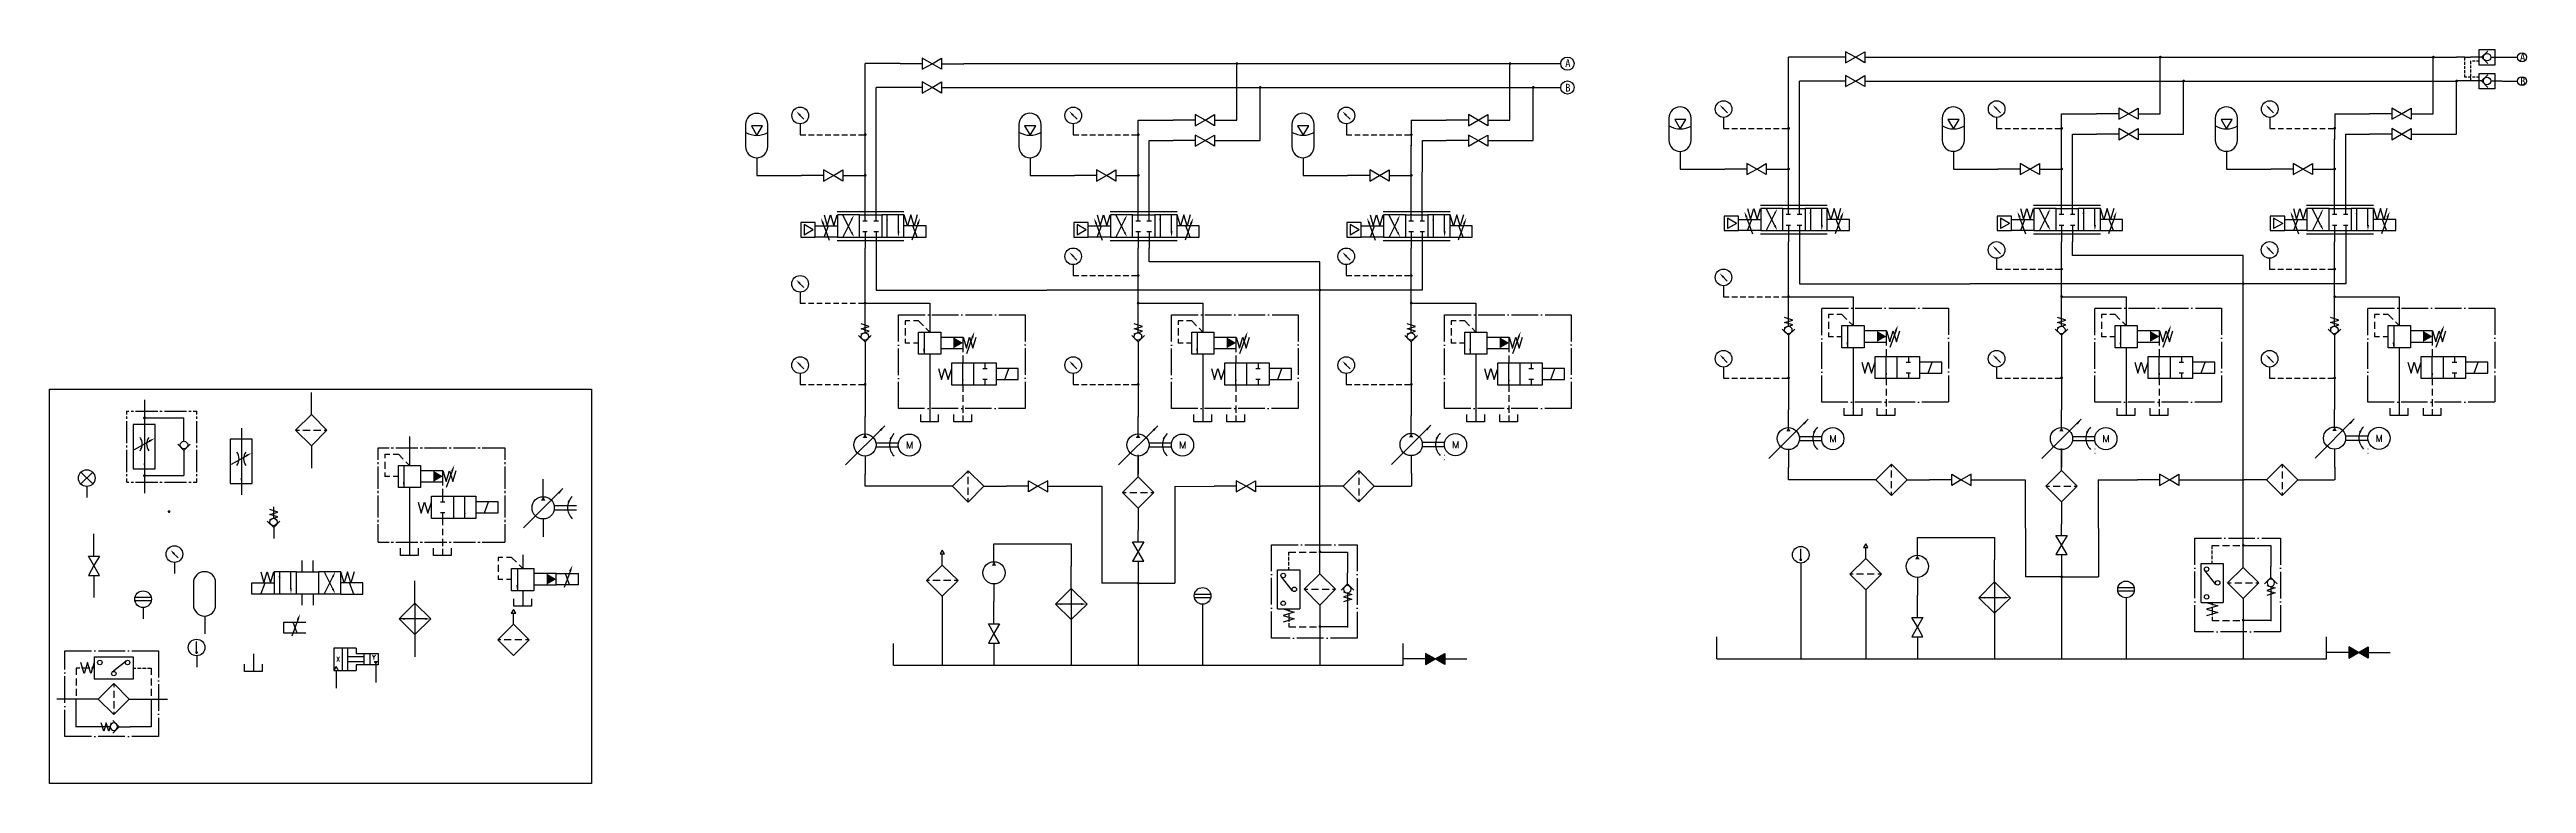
# Model space of a CAD drawing. Extents: x 245 to 8263, y -367 to 526.
# Drawn here: x 245 to 1361, y 27 to 358 of the extents above; entities that cross this region are included whole.
import ezdxf
from ezdxf.enums import TextEntityAlignment as Align

# ---------------------------------------------------------------- set-up
doc = ezdxf.new("R2010")
doc.units = 0
doc.header["$LTSCALE"] = 5
doc.header["$MEASUREMENT"] = 0
doc.linetypes.add('ACAD_ISO04W100', pattern=[30, 24, -3, 0, -3])
doc.linetypes.add('HIDDEN', pattern=[0.375, 0.25, -0.125])
for name, color, linetype in [('11', 1, 'CONTINUOUS'), ('12', 2, 'CONTINUOUS'), ('16', 6, 'CONTINUOUS')]:
    doc.layers.add(name, color=color, linetype=linetype)
doc.styles.add('HZ', font='txt', dxfattribs={"bigfont": 'hztxt'})
doc.styles.get("Standard").update_dxf_attribs({"font": '仿宋_GB2312.ttf', "height": 3.5})

# ---------------------------------------------------------------- blocks, each defined once
blk = doc.blocks.new('5171', base_point=(201.3, 88.5))
at = {"layer": '11'}
for p, q in [((201.4, 88.4), (201.4, 93.4)), ((213.4, 88.4), (201.4, 88.4)), ((213.4, 93.4), (213.4, 88.4))]:
    blk.add_line(p, q, dxfattribs=at)
blk = doc.blocks.new('先导型电磁溢流阀（常闭）')
at = {"layer": '11'}
for p, q in [((0.1, -0.1), (0.1, -13.1)), ((-4.9, -13.1), (5.1, -13.1)), ((-4.9, -23.1), (-4.9, -13.1)), ((-2.4, -13.1), (-2.4, -23.1)), ((5.1, -13.1), (5.1, -23.1)), ((15.1, -15.5), (5.1, -15.5)), ((5.1, -20.5), (15.1, -20.5)), ((15.1, -15.4), (16.6, -20.4)), ((15.1, -20.5), (15.1, -15.5)), ((16.6, -20.4), (18.1, -15.5)), ((19.3, -15.7), (16.6, -23)), ((18.1, -15.5), (19.6, -20.4)), ((19.6, -20.4), (21.1, -15.4)), ((5.1, -23.1), (-4.9, -23.1)), ((0.1, -23.1), (0.1, -53.5)), ((4, -29.6), (5.4, -34.6)), ((5.4, -34.6), (6.9, -29.6)), ((6.9, -29.6), (8.4, -34.6)), ((8.4, -34.6), (10, -29.6)), ((10, -37), (10, -27)), ((10, -27), (30, -27)), ((14, -29.5), (16, -29.5)), ((15, -27), (15, -29.5)), ((20, -37), (20, -27)), ((25, -37), (25, -27)), ((30, -27), (30, -37)), ((40, -29.5), (30, -29.5)), ((33.9, -34.5), (35.7, -29.5)), ((40, -34.5), (40, -29.5)), ((20, -37), (10, -37)), ((16, -34.5), (14, -34.5)), ((15, -34.5), (15, -37)), ((30, -37), (20, -37)), ((30, -34.5), (40, -34.5))]:
    blk.add_line(p, q, dxfattribs=at)
at = {"layer": '12'}
for p, q in [((-14.1, -5.2), (-14.1, -10.6)), ((-14, -5.2), (-9.1, -5.2)), ((-11, -8.1), (-11, -9.9)), ((-8.8, -8.2), (-11, -8.2)), ((-8.1, -5.2), (-7.1, -5.2)), ((-4.9, -8.2), (-7.2, -8.2)), ((-6.1, -5.2), (3.9, -5.2)), ((-2.7, -10.3), (-4.9, -8.1)), ((4.9, -5.2), (5.9, -5.2)), ((6.9, -5.2), (16.9, -5.2)), ((17.9, -5.2), (18.9, -5.2)), ((19.9, -5.2), (29.9, -5.2)), ((30.9, -5.2), (31.9, -5.2)), ((32.9, -5.2), (43.1, -5.2)), ((43.1, -5.2), (43.1, -10.6)), ((-14.1, -11.6), (-14.1, -12.6)), ((-14.1, -13.6), (-14.1, -23.6)), ((-11, -11.5), (-11, -14.7)), ((-11, -16.3), (-11, -18.2)), ((-8.8, -18.1), (-11, -18.1)), ((-4.9, -18.1), (-7.2, -18.1)), ((0.1, -13.1), (-1.6, -11.5)), ((15, -20.4), (15, -22.1)), ((43.1, -11.6), (43.1, -12.6)), ((43.1, -13.6), (43.1, -23.6)), ((-14.1, -24.6), (-14.1, -25.6)), ((-14.1, -26.6), (-14.1, -36.6)), ((15, -23.7), (15, -26.9)), ((43.1, -24.6), (43.1, -25.6)), ((43.1, -26.6), (43.1, -36.6)), ((-14.1, -37.6), (-14.1, -38.6)), ((-14.1, -39.6), (-14.1, -47.7)), ((15, -36.8), (15, -40)), ((15, -41.6), (15, -44.6)), ((43.1, -37.6), (43.1, -38.6)), ((43.1, -39.6), (43.1, -47.7)), ((-14, -47.7), (-9.1, -47.7)), ((-8.1, -47.7), (-7.1, -47.7)), ((-6.1, -47.7), (3.9, -47.7)), ((4.9, -47.7), (5.9, -47.7)), ((6.9, -47.7), (16.9, -47.7)), ((15, -46.2), (15, -49.5)), ((15, -50.7), (15, -53.6)), ((17.9, -47.7), (18.9, -47.7)), ((19.9, -47.7), (29.9, -47.7)), ((30.9, -47.7), (31.9, -47.7)), ((32.9, -47.7), (43.1, -47.7))]:
    blk.add_line(p, q, dxfattribs=at)
for points in [[(-2.9, -20.6), (-2, -20.6), (-2.5, -23.1)], [(10.8, -20.5), (15.1, -18), (10.8, -15.5)], [(18.8, -15.5), (19.7, -15.8), (20.3, -13)], [(25.4, -34.5), (24.6, -34.5), (25, -37)]]:
    blk.add_solid(points, dxfattribs=at)
at = {"layer": '11', "xscale": 0.66, "yscale": 0.66, "zscale": 0.66}
for p in [(-4, -53.6), (10.9, -53.6)]:
    blk.add_blockref('5171', p, dxfattribs=at)
blk = doc.blocks.new('5172', base_point=(208.3, 41.1))
at = {"layer": '11'}
for p, q in [((213.1, 46.7), (203.1, 46.7)), ((203.1, 36.7), (213.1, 36.7))]:
    blk.add_line(p, q, dxfattribs=at)
for centre, start, end in [((203.1, 41.7), 90, 270), ((213.1, 41.7), 270, 90)]:
    blk.add_arc(centre, 5, start, end, dxfattribs=at)
blk = doc.blocks.new('FHYF27')
at = {"layer": '11'}
blk.add_line((0, 8), (0, 0), dxfattribs=at)
blk.add_lwpolyline([(2.5, 22.4), (-2.5, 22.4), (0, 18.1)], close=True, dxfattribs=at)
blk.add_arc((0, 28.1), 10, 240.1609, 299.8391, dxfattribs=at)
at = {"layer": '11', "rotation": 90}
blk.add_blockref('5172', (0.5, 18.2), dxfattribs=at)
blk = doc.blocks.new('电动机')
at = {"layer": '11'}
blk.add_circle((0, -0.1), 5, dxfattribs=at)
at = {"layer": '11', "style": 'HZ'}
blk.add_text('M', height=3.2, dxfattribs=at).set_placement((0.1, -0.1), align=Align.MIDDLE)
blk = doc.blocks.new('单向阀（简易符号）带弹簧')
at = {"layer": '11'}
for p, q in [((1.9, 11.9), (-1.8, 13.1)), ((-1.8, 10.8), (1.9, 11.9)), ((0, 9.2), (0, 14.2)), ((-2.9, 7.8), (0, 5)), ((1.9, 9.7), (-1.8, 10.8)), ((-1.8, 8.6), (1.9, 9.7)), ((0, 5), (2.8, 7.8)), ((0, 5), (0, 0))]:
    blk.add_line(p, q, dxfattribs=at)
blk.add_circle((-0.1, 7.4), 1.67, dxfattribs=at)
blk = doc.blocks.new('E型')
at = {"layer": '11'}
for p, q in [((1.5, 7.4), (3.5, 7.4)), ((1.5, 2.5), (3.5, 2.5)), ((2.5, 7.4), (2.5, 9.9)), ((2.5, 2.5), (2.5, 0)), ((6.5, 7.4), (8.5, 7.4)), ((6.5, 2.5), (8.5, 2.5)), ((7.5, 7.4), (7.5, 9.9)), ((7.5, 2.5), (7.5, 0))]:
    blk.add_line(p, q, dxfattribs=at)
blk = doc.blocks.new('压力表')
at = {"layer": '11'}
for p, q in [((-0.8, 9.5), (1.7, 7)), ((0, 5), (0, 0))]:
    blk.add_line(p, q, dxfattribs=at)
blk.add_circle((0, 8.7), 3.75, dxfattribs=at)
at = {"layer": '12'}
blk.add_solid([(-0.3, 8.5), (0.3, 9.1), (-1.8, 10.6)], dxfattribs=at)
blk = doc.blocks.new('液位计')
at = {"layer": '11'}
for p, q in [((3.6, 9.5), (-3.7, 9.5)), ((3.6, 8), (-3.7, 8)), ((0, 5), (0, 0))]:
    blk.add_line(p, q, dxfattribs=at)
blk.add_circle((0, 8.8), 3.75, dxfattribs=at)
blk = doc.blocks.new('冷却器')
at = {"layer": '11'}
for p, q in [((10, 0), (17.1, 7.1)), ((17.1, 7.1), (24.1, 0)), ((17.1, 4.5), (17.1, -7)), ((10, 0), (0, 0)), ((17.1, -7.1), (10, 0)), ((10.1, 0), (24.1, 0)), ((24.1, 0), (17.1, -7.1)), ((24.2, 0), (34.2, 0))]:
    blk.add_line(p, q, dxfattribs=at)
at = {"layer": '12'}
for points in [[(16.6, 4.5), (17.5, 4.5), (17.1, 7)], [(17.5, -4.5), (16.7, -4.5), (17.1, -7)]]:
    blk.add_solid(points, dxfattribs=at)
blk = doc.blocks.new('加油到油箱')
at = {"layer": '11'}
blk.add_line((0, 0.1), (0, -8), dxfattribs=at)
at = {"layer": '11', "xscale": 0.66, "yscale": 0.66, "zscale": 0.66}
blk.add_blockref('5171', (-4.1, -7.9), dxfattribs=at)
blk = doc.blocks.new('5237', base_point=(345.2, 24.8))
at = {"layer": '11'}
for centre, start, end in [((345.2, 30.9), 233.1301, 306.8699), ((345.2, 18.9), 53.1301, 126.8699)]:
    blk.add_arc(centre, 5, start, end, dxfattribs=at)
blk = doc.blocks.new('5221', base_point=(319.6, 303.8))
at = {"layer": '11'}
blk.add_line((318.3, 300.9), (315.6, 293.6), dxfattribs=at)
at = {"layer": '12'}
blk.add_solid([(317.8, 301.1), (318.7, 300.8), (319.3, 303.6)], dxfattribs=at)
blk = doc.blocks.new('单向调速阀')
at = {"layer": '11'}
for p, q in [((0, 42), (0, 0)), ((0, 42), (0, 10.9)), ((0, 33.9), (17.8, 33.9)), ((17.8, 23.4), (17.8, 33.9)), ((-5.1, 30.9), (-5.1, 10.9)), ((4.9, 30.9), (-5.1, 30.9)), ((4.9, 10.9), (4.9, 30.9)), ((15, 22), (17.8, 19.2)), ((17.8, 19.2), (20.6, 22)), ((17.8, 19.2), (17.8, 7.9)), ((-5.1, 10.9), (4.9, 10.9)), ((0, 7.9), (17.8, 7.9))]:
    blk.add_line(p, q, dxfattribs=at)
at = {"layer": '11', "const_width": 0.625}
for points in [[(-0.3, 33.9, 1), (0.4, 33.9, 1)], [(-0.3, 7.9, 1), (0.4, 7.9, 1)]]:
    blk.add_lwpolyline(points, format="xyb", close=True, dxfattribs=at)
at = {"layer": '11'}
blk.add_circle((17.8, 21.7), 1.67, dxfattribs=at)
at = {"layer": '12'}
for p, q in [((-8, 35.5), (-8, 37)), ((-8, 37), (-7, 37)), ((-8, 33.5), (-8, 34.5)), ((-6, 37), (-5, 37)), ((-4, 37), (6, 37)), ((7, 37), (8, 37)), ((9, 37), (19, 37)), ((20, 37), (21, 37)), ((21.9, 37), (23.6, 37)), ((23.6, 35.5), (23.6, 37)), ((23.6, 33.5), (23.6, 34.5)), ((-8, 22.5), (-8, 32.5)), ((23.6, 22.5), (23.6, 32.5)), ((-8, 20.5), (-8, 21.5)), ((-8, 9.5), (-8, 19.5)), ((23.6, 20.5), (23.6, 21.5)), ((23.6, 9.5), (23.6, 19.5)), ((-8, 7.6), (-8, 8.6)), ((-8, 5), (-8, 6.6)), ((-8, 5), (-7, 5)), ((-6, 5), (-5, 5)), ((-4, 5), (6, 5)), ((7, 5), (8, 5)), ((9, 5), (19, 5)), ((20, 5), (21, 5)), ((21.9, 5), (23.6, 5)), ((23.6, 7.6), (23.6, 8.6)), ((23.6, 5), (23.6, 6.6))]:
    blk.add_line(p, q, dxfattribs=at)
blk.add_solid([(0.4, 13.4), (-0.4, 13.4), (0, 10.9)], dxfattribs=at)
at = {"layer": '11'}
for name, p, rotation in [('5221', (5, 24.7), 320), ('5237', (0.1, 22.1), 90)]:
    blk.add_blockref(name, p, dxfattribs=dict(at, rotation=rotation))
blk = doc.blocks.new('截止阀')
at = {"layer": '11'}
for p, q in [((10, 0), (0, 0)), ((14.4, 0), (10, 2.5)), ((10, 2.5), (10, -2.5)), ((10, -2.5), (14.4, 0)), ((14.4, 0), (18.7, 2.5)), ((18.7, -2.5), (14.4, 0)), ((18.7, 2.5), (18.7, -2.5)), ((18.7, 0), (28.7, 0))]:
    blk.add_line(p, q, dxfattribs=at)
blk = doc.blocks.new('圆点')
at = {"layer": '12', "const_width": 0.625}
blk.add_lwpolyline([(-0.3, 0.1, 1), (0.3, 0.1, 1)], format="xyb", close=True, dxfattribs=at)
blk = doc.blocks.new('FHYF26')
at = {"layer": '11'}
blk.add_line((0, 8.1), (0, 0.1), dxfattribs=at)
at = {"layer": '11', "rotation": 90}
blk.add_blockref('5172', (0.5, 18.3), dxfattribs=at)
blk = doc.blocks.new('FHYA10', base_point=(659.7, 112))
at = {"layer": '11'}
for p, q in [((653.7, 112), (655.1, 107)), ((655.1, 107), (656.6, 112)), ((656.6, 112), (658.1, 107)), ((658.1, 107), (659.6, 112))]:
    blk.add_line(p, q, dxfattribs=at)
blk = doc.blocks.new('FHYA13', base_point=(778.4, 446.4))
at = {"layer": '11'}
for p, q in [((768.4, 451.4), (778.4, 451.4)), ((768.4, 446.4), (768.4, 451.4)), ((778.4, 446.4), (768.4, 446.4)), ((772.5, 446.4), (774.4, 451.4))]:
    blk.add_line(p, q, dxfattribs=at)
blk = doc.blocks.new('电磁换向阀')
at = {"layer": '11'}
for p, q in [((-15.1, 11.5), (15, 11.5)), ((-2.5, 10), (-2.5, 15)), ((2.5, 10), (2.5, 15)), ((-25, 6.5), (-31.5, 6.5)), ((-31.5, 6.5), (-31.5, 0)), ((-30, 5.6), (-30, 0.9)), ((-25.9, 3.2), (-30, 5.6)), ((-25.9, 3.2), (-30, 0.9)), ((-25, 0), (-25, 6.5)), ((-15, 10), (-15, 0)), ((-5, 10), (-15, 10)), ((-8.7, 2.3), (-12.6, 10)), ((-8.6, 7.8), (-12.5, 0)), ((-5, 10), (5, 10)), ((-5, 0), (-5, 10)), ((-5, 0), (5, 0)), ((15, 10), (5, 10)), ((5, 10), (5, 0)), ((7.5, 0.1), (7.5, 10)), ((12.5, 2.5), (12.5, 10)), ((15, 0), (15, 10)), ((-31.5, 0), (-25, 0)), ((-15.1, -1.5), (15, -1.5)), ((-15, 0), (-5, 0)), ((-2.5, 0), (-2.5, -5)), ((2.5, 0), (2.5, -5)), ((5, 0), (15, 0))]:
    blk.add_line(p, q, dxfattribs=at)
at = {"layer": '12'}
for points in [[(-8.3, 2.5), (-9.1, 2.1), (-7.5, 0)], [(-9, 7.9), (-8.3, 7.6), (-7.5, 10)], [(7, 7.5), (7.8, 7.5), (7.4, 10)], [(13, 2.5), (12.1, 2.5), (12.5, 0)]]:
    blk.add_solid(points, dxfattribs=at)
at = {"layer": '11', "xscale": -1}
blk.add_blockref('5221', (-22.7, 8.8), dxfattribs=at)
at = {"layer": '11'}
blk.add_blockref('5221', (22.6, 8.8), dxfattribs=at)
at = {"layer": '16'}
for name, p in [('FHYA13', (-15, 0)), ('FHYA10', (-15, 10))]:
    blk.add_blockref(name, p, dxfattribs=at)
at = {"layer": '16', "xscale": -1}
for name, p in [('FHYA10', (15, 10)), ('FHYA13', (15, 0))]:
    blk.add_blockref(name, p, dxfattribs=at)
blk = doc.blocks.new('单向变量液压泵')
at = {"layer": '11'}
for p, q in [((-0.1, 18), (-0.1, 26)), ((8.8, 21.8), (-8.9, 4.1)), ((4.8, 14.1), (14.9, 14.1)), ((14.9, 12.1), (4.8, 12.1)), ((-0.1, 8), (-0.1, 0))]:
    blk.add_line(p, q, dxfattribs=at)
blk.add_circle((-0.1, 13.1), 5, dxfattribs=at)
blk.add_arc((17.9, 13.2), 7.03, 134.6929, 225.3648, dxfattribs=at)
at = {"layer": '12'}
for points in [[(-0.1, 18.1), (-1.1, 16.3), (0.9, 16.3)], [(6.5, 20.1), (7.2, 19.4), (8.9, 21.8)], [(10.9, 16), (11.7, 15.5), (12.9, 18.2)]]:
    blk.add_solid(points, dxfattribs=at)
blk = doc.blocks.new('过滤器')
at = {"layer": '11'}
for p, q in [((10.1, 0), (17.2, 7.1)), ((17.2, -7), (10.1, 0)), ((17.2, 7.1), (24.2, 0)), ((24.2, 0), (17.2, -7)), ((10.1, 0), (0.1, 0)), ((24.2, 0), (34.2, 0))]:
    blk.add_line(p, q, dxfattribs=at)
at = {"layer": '12'}
for p, q in [((17.2, 7.1), (17.2, 5.4)), ((17.2, 3.8), (17.2, 0.6)), ((17.2, -1), (17.2, -4.2)), ((17.2, -5.7), (17.2, -7))]:
    blk.add_line(p, q, dxfattribs=at)
blk = doc.blocks.new('先导式电磁溢流阀')
at = {"layer": '11'}
for p, q in [((14.1, 5.1), (14.1, -7.9)), ((9.1, -7.9), (19.1, -7.9)), ((9.1, -17.9), (9.1, -7.9)), ((11.6, -7.9), (11.6, -17.9)), ((19.1, -7.9), (19.1, -17.9)), ((29.1, -10.3), (19.1, -10.3)), ((29.1, -10.2), (30.6, -15.2)), ((29.1, -15.3), (29.1, -10.3)), ((30.6, -15.2), (32.1, -10.2)), ((33.3, -10.4), (30.6, -17.7)), ((32.1, -10.2), (33.6, -15.2)), ((33.6, -15.2), (35.1, -10.2)), ((19.1, -17.9), (9.1, -17.9)), ((14.1, -17.9), (14.1, -48.3)), ((19.1, -15.3), (29.1, -15.3)), ((24, -31.8), (24, -21.8)), ((24, -21.8), (44, -21.8)), ((29, -31.8), (29, -21.8)), ((34, -31.7), (34, -21.7)), ((39, -21.8), (39, -24.3)), ((44, -21.8), (44, -31.8)), ((18, -24.3), (19.4, -29.3)), ((19.4, -29.3), (20.9, -24.3)), ((20.9, -24.3), (22.4, -29.3)), ((22.4, -29.3), (24, -24.3)), ((34, -31.8), (24, -31.8)), ((44, -31.8), (34, -31.8)), ((38, -24.3), (40, -24.3)), ((40, -29.3), (38, -29.3)), ((39, -29.3), (39, -31.8)), ((54, -24.3), (44, -24.3)), ((44, -29.3), (54, -29.3)), ((47.9, -29.3), (49.7, -24.3)), ((54, -29.3), (54, -24.3))]:
    blk.add_line(p, q, dxfattribs=at)
at = {"layer": '12'}
for p, q in [((3, -2.9), (3, -4.6)), ((5.2, -2.9), (3, -2.9)), ((3, -6.2), (3, -9.4)), ((3, -11), (3, -12.9)), ((9.1, -2.9), (6.8, -2.9)), ((11.3, -5.1), (9.1, -2.9)), ((14.1, -7.9), (12.4, -6.2)), ((5.2, -12.9), (3, -12.9)), ((9.1, -12.9), (6.8, -12.9)), ((29, -15.2), (29, -16.9)), ((29, -18.5), (29, -21.7)), ((29, -31.5), (29, -34.8)), ((29, -36.4), (29, -39.4)), ((29, -41), (29, -44.3)), ((29, -45.5), (29, -48.4))]:
    blk.add_line(p, q, dxfattribs=at)
at = {"layer": '12', "linetype": 'ACAD_ISO04W100', "ltscale": 0.1}
blk.add_lwpolyline([(0, -0.1), (57.1, -0.1), (57.1, -42.4), (0, -42.4)], close=True, dxfattribs=at)
at = {"layer": '12'}
for points in [[(24.8, -15.2), (29.1, -12.8), (24.8, -10.3)], [(32.8, -10.3), (33.7, -10.6), (34.3, -7.7)], [(11.1, -15.4), (12, -15.4), (11.5, -17.9)], [(29.4, -29.3), (28.6, -29.3), (29, -31.8)]]:
    blk.add_solid(points, dxfattribs=at)
at = {"layer": '11', "xscale": 0.66, "yscale": 0.66, "zscale": 0.66}
for p in [(10, -48.3), (24.9, -48.3)]:
    blk.add_blockref('5171', p, dxfattribs=at)
blk = doc.blocks.new('5236', base_point=(344.9, 43))
at = {"layer": '11'}
for p, q in [((342, 47.9), (343.5, 42.9)), ((343.5, 42.9), (345, 47.9)), ((345, 47.9), (346.5, 42.9)), ((346.5, 42.9), (348, 47.9))]:
    blk.add_line(p, q, dxfattribs=at)
blk = doc.blocks.new('回油过滤器')
at = {"layer": '11'}
for p, q in [((0, -7.1), (0, 0)), ((0, -7.4), (12.5, -7.4)), ((12.5, -7.4), (12.5, -16.8)), ((-19, -15.5), (-9, -15.5)), ((-19, -33), (-19, -15.5)), ((-12.3, -24.9), (-17.3, -18.6)), ((-9, -15.5), (-9, -33)), ((-19, -33), (-9, -33)), ((12.5, -31), (12.5, -41.4)), ((12.5, -41.1), (0, -41.1)), ((0, -41.3), (0, -49.9))]:
    blk.add_line(p, q, dxfattribs=at)
for centre in [(-16.5, -18), (-16.5, -30.5), (-11.5, -24.2)]:
    blk.add_circle(centre, 1, dxfattribs=at)
at = {"layer": '12'}
for p, q in [((-14, -9), (-14, -7.4)), ((-14, -13.5), (-14, -11.9)), ((-14, -15.4), (-14, -14.3))]:
    blk.add_line(p, q, dxfattribs=at)
at = {"layer": '12', "linetype": 'HIDDEN', "ltscale": 2.5}
for p, q in [((-14, -7.4), (0, -7.4)), ((-14, -11.2), (-14, -9.6)), ((-14, -33), (-14, -34.2)), ((-14, -35), (-14, -36.6)), ((-14, -37.2), (-14, -38.8)), ((-14, -39.5), (-14, -41.1)), ((-14, -41.1), (0, -41.1))]:
    blk.add_line(p, q, dxfattribs=at)
at = {"layer": '12', "linetype": 'ACAD_ISO04W100', "ltscale": 0.1}
blk.add_lwpolyline([(-21.8, -4.1), (16.8, -4.1), (16.8, -46.2), (-21.8, -46.2)], close=True, dxfattribs=at)
at = {"layer": '11', "rotation": 90}
blk.add_blockref('过滤器', (0, -41.4), dxfattribs=at)
at = {"layer": '11', "xscale": -1}
for name, p, rotation in [('单向阀（简易符号）带弹簧', (12.5, -16.8), 180), ('5236', (-11.6, -35.9), 89.93440482208143)]:
    blk.add_blockref(name, p, dxfattribs=dict(at, rotation=rotation))
blk = doc.blocks.new('空气滤清器')
at = {"layer": '11'}
for p, q in [((-7.1, 7.1), (0, 14.1)), ((0, 20.8), (-1, 19.1)), ((-1, 19.1), (1, 19.1)), ((1, 19.1), (0, 20.8)), ((0, 14.1), (0, 19.1)), ((0, 14.1), (7.1, 7.1)), ((0, 0), (-7.1, 7.1)), ((7.1, 7.1), (0, 0))]:
    blk.add_line(p, q, dxfattribs=at)
at = {"layer": '12'}
for p, q in [((-5.7, 7.1), (-7.1, 7.1)), ((-1, 7.1), (-4.2, 7.1)), ((3.8, 7.1), (0.6, 7.1)), ((7.1, 7.1), (5.4, 7.1))]:
    blk.add_line(p, q, dxfattribs=at)
blk = doc.blocks.new('液压泵')
at = {"layer": '11'}
for p, q in [((0, 18.1), (0, 26.1)), ((0, 8.1), (0, 0.1))]:
    blk.add_line(p, q, dxfattribs=at)
blk.add_circle((0, 13.1), 5, dxfattribs=at)
at = {"layer": '12'}
blk.add_solid([(0, 18.1), (-1, 16.3), (1, 16.3)], dxfattribs=at)
blk = doc.blocks.new('独立冷却回路')
at = {"layer": '11'}
for p, q in [((0, 54.7), (34.8, 54.7)), ((34.8, 54.7), (34.7, 44.7)), ((34.7, 10.5), (34.7, 0))]:
    blk.add_line(p, q, dxfattribs=at)
blk.add_blockref('液压泵', (0, 28.6), dxfattribs=at)
for name, p, rotation in [('冷却器', (34.8, 44.7), 270), ('截止阀', (0, 0), 90)]:
    blk.add_blockref(name, p, dxfattribs=dict(at, rotation=rotation))
blk = doc.blocks.new('调速阀（简易符号）')
at = {"layer": '11'}
for p, q in [((4.9, 25), (-5.1, 25)), ((-5.1, 25), (-5.1, 5)), ((0, 30), (0, 5)), ((4.9, 5), (4.9, 25)), ((-5.1, 5), (4.9, 5)), ((0, 5), (0, 0))]:
    blk.add_line(p, q, dxfattribs=at)
at = {"layer": '12'}
blk.add_solid([(0.4, 7.5), (-0.4, 7.5), (0, 5)], dxfattribs=at)
at = {"layer": '11'}
for name, p, rotation in [('5221', (5, 18.8), 320), ('5237', (0.1, 16.2), 90)]:
    blk.add_blockref(name, p, dxfattribs=dict(at, rotation=rotation))
blk = doc.blocks.new('双向液压锁')
at = {"layer": '11'}
for p, q in [((3.7, 0), (0, 0)), ((3.7, 0), (6.2, 0)), ((11.2, 0), (6.2, 0)), ((10.2, 0), (10.2, 3.5)), ((10.2, 3.5), (17.2, 3.5)), ((14.1, 2.8), (11.2, 0)), ((11.2, 0), (14.1, -2.8)), ((17.2, 3.5), (17.2, -3.5)), ((11.2, -10.7), (0, -10.7)), ((10.2, -3.5), (10.2, 0)), ((17.2, -3.5), (10.2, -3.5)), ((10.2, -10.8), (10.2, -7.3)), ((10.2, -7.3), (17.2, -7.3)), ((10.2, -14.3), (10.2, -10.8)), ((14.1, -7.9), (11.2, -10.7)), ((11.2, -10.7), (14.1, -13.6)), ((15.4, 0), (20.4, 0)), ((15.4, -10.7), (20.4, -10.7)), ((17.2, -7.3), (17.2, -14.3)), ((17.2, -14.3), (10.2, -14.3))]:
    blk.add_line(p, q, dxfattribs=at)
for centre in [(13.7, 0), (13.7, -10.7)]:
    blk.add_circle(centre, 1.67, dxfattribs=at)
at = {"layer": '12', "linetype": 'HIDDEN'}
for p, q in [((3.7, -9), (3.7, 0)), ((10.2, -9), (3.7, -9)), ((10.2, -1.8), (6.3, -1.8)), ((6.3, -1.8), (6.3, -10.7))]:
    blk.add_line(p, q, dxfattribs=at)
blk = doc.blocks.new('5234', base_point=(345.2, 81.6))
at = {"layer": '11'}
blk.add_line((345.1, 81.6), (345.1, 86.6), dxfattribs=at)
at = {"layer": '11', "const_width": 0.625}
blk.add_lwpolyline([(344.8, 81.6, 1), (345.4, 81.6, 1)], format="xyb", close=True, dxfattribs=at)
blk = doc.blocks.new('温度计')
at = {"layer": '11'}
blk.add_line((0, 5), (0, 0), dxfattribs=at)
blk.add_circle((-0.1, 8.8), 3.75, dxfattribs=at)
blk.add_blockref('5234', (0, 6.5), dxfattribs=at)
blk = doc.blocks.new('增压器（单程作用）')
at = {"layer": '11'}
for p, q in [((8.9, 18), (-1.1, 18)), ((-1.1, 18), (-1.1, 8)), ((2.6, 18), (2.6, 8)), ((5.1, 18), (5.1, 8)), ((12.6, 14.1), (5.1, 14.1)), ((5.1, 12.1), (12.6, 12.1)), ((8.9, 18), (8.9, 15.6)), ((8.9, 15.6), (18.9, 15.6)), ((12.6, 10.6), (12.6, 15.6)), ((15.1, 15.6), (15.1, 10.6)), ((18.9, 15.6), (18.9, 10.6)), ((-0.1, 9.8), (-1.1, 8.1)), ((-1.1, 8), (8.9, 8)), ((0.9, 8.1), (-0.1, 9.8)), ((-0.1, 8.1), (-0.1, 0.1)), ((8.9, 10.6), (8.9, 8)), ((18.9, 10.6), (8.9, 10.6)), ((17.8, 10.6), (17.8, 2.6))]:
    blk.add_line(p, q, dxfattribs=at)
at = {"layer": '12'}
blk.add_solid([(17.8, 10.6), (16.8, 12.3), (18.8, 12.3)], dxfattribs=at)
at = {"layer": '12', "style": 'HZ'}
for s, p in [('X', (0, 12.1)), ('Y', (16.2, 12.9))]:
    blk.add_text(s, height=2, dxfattribs=at).set_placement(p)
blk = doc.blocks.new('先导比例溢流阀')
at = {"layer": '11'}
for p, q in [((-5, -16.2), (-5, -6.2)), ((-5, -6.2), (5, -6.2)), ((-2.4, -6.1), (-2.4, -16.2)), ((0, -0.1), (0, -6.2)), ((5, -6.2), (5, -16.2)), ((15.1, -8.5), (5.1, -8.5)), ((15.1, -8.5), (25.1, -8.5)), ((15.1, -13.5), (15.1, -8.5)), ((21.1, -13.5), (19.3, -8.5)), ((25.1, -13.5), (25.1, -8.5)), ((5, -16.2), (-5, -16.2)), ((0, -16.2), (0, -23.2)), ((5.1, -13.5), (15.1, -13.5)), ((25.1, -13.5), (15.1, -13.5))]:
    blk.add_line(p, q, dxfattribs=at)
at = {"layer": '12'}
for p, q in [((-8.9, -1.2), (-11, -1.2)), ((-11, -1.2), (-11, -2.9)), ((-11, -4.5), (-11, -7.7)), ((-11, -9.3), (-11, -11.2)), ((-5, -1.2), (-7.3, -1.2)), ((-2.8, -3.4), (-5, -1.2)), ((0.1, -6.2), (-1.6, -4.5)), ((-8.9, -11.2), (-11, -11.2)), ((-5, -11.2), (-7.3, -11.2))]:
    blk.add_line(p, q, dxfattribs=at)
for points in [[(10.8, -13.5), (15.1, -11), (10.8, -8.5)], [(-2.9, -13.6), (-2.1, -13.6), (-2.5, -16.2)]]:
    blk.add_solid(points, dxfattribs=at)
at = {"layer": '11'}
blk.add_blockref('5221', (22.7, -4.6), dxfattribs=at)
at = {"layer": '11', "xscale": 0.66, "yscale": 0.66, "zscale": 0.66}
blk.add_blockref('5171', (-4, -23.1), dxfattribs=at)
blk = doc.blocks.new('压力指示器')
at = {"layer": '11'}
for p, q in [((-2.7, 6.2), (2.6, 11.5)), ((-2.7, 11.5), (2.6, 6.2)), ((-0.1, 5.1), (-0.1, 0.1))]:
    blk.add_line(p, q, dxfattribs=at)
blk.add_circle((-0.1, 8.8), 3.75, dxfattribs=at)

msp = doc.modelspace()

# ---------------------------------------------------------------- hatches: boundary and pattern name
at = {"layer": '11'}
h = msp.add_hatch(color=256, dxfattribs=at)
h.dxf.hatch_style = 1
h.paths.add_polyline_path([(865.03, 85.7955), (865.03, 80.7955), (869.3593, 83.2951), (869.3585, 83.2955)])
h = msp.add_hatch(color=256, dxfattribs=at)
h.dxf.hatch_style = 1
h.paths.add_polyline_path([(873.6887, 85.7955), (869.3593, 83.296), (869.3601, 83.2955), (873.6887, 80.7955)])
h = msp.add_hatch(color=256, dxfattribs=at)
h.dxf.hatch_style = 1
h.paths.add_polyline_path([(1280.956, 88.6853), (1280.956, 83.6853), (1285.2854, 86.1848), (1285.2846, 86.1853)])
h = msp.add_hatch(color=256, dxfattribs=at)
h.dxf.hatch_style = 1
h.paths.add_polyline_path([(1289.6147, 88.6853), (1285.2854, 86.1858), (1285.2861, 86.1853), (1289.6147, 83.6853)])

# ---------------------------------------------------------------- linework, layer by layer
for p, q in [((612.6283, 288.4089), (612.6283, 351.4876)), ((628.3762, 351.4876), (612.6283, 351.4876)), ((657.0744, 351.4876), (925.9631, 351.4876)), ((780.0744, 326.0576), (780.0744, 351.4876)), ((903.0744, 326.0576), (903.0744, 351.4876)), ((1028.5543, 291.2987), (1028.5543, 354.3774)), ((1044.3022, 354.3774), (1028.5543, 354.3774)), ((1073.0005, 354.3774), (1319.0005, 354.3774)), ((1196.0005, 328.9474), (1196.0005, 354.3774)), ((1319.0005, 328.9474), (1319.0005, 354.3774)), ((1319.0005, 354.3774), (1329.5072, 354.3774)), ((1349.9532, 354.3655), (1356.9547, 354.3655)), ((617.61, 288.4089), (617.61, 340.7497)), ((628.3762, 340.7497), (617.61, 340.7497)), ((657.0744, 340.7497), (667.5811, 340.7497)), ((667.5811, 340.7497), (925.9631, 340.7497)), ((790.5811, 316.8269), (790.5811, 340.7497)), ((913.5811, 316.8269), (913.5811, 340.7497)), ((1033.5361, 291.2987), (1033.5361, 343.6395)), ((1044.3022, 343.6395), (1033.5361, 343.6395)), ((1073.0005, 343.6395), (1083.5072, 343.6395)), ((1083.5072, 343.6395), (1329.5072, 343.6395)), ((1206.5072, 319.7167), (1206.5072, 343.6395)), ((1329.5072, 319.7167), (1329.5072, 343.6395)), ((1349.9532, 343.6277), (1356.9547, 343.6277)), ((735.6233, 326.0471), (751.36, 326.0471)), ((735.6283, 288.4089), (735.6283, 326.0471)), ((858.6395, 326.0576), (858.6283, 314.4445)), ((858.6395, 326.0576), (874.3762, 326.0576)), ((1151.5494, 328.9369), (1167.2861, 328.9369)), ((1151.5543, 291.2987), (1151.5543, 328.9369)), ((1274.5655, 328.9474), (1274.5543, 317.3343)), ((1274.5655, 328.9474), (1290.3022, 328.9474)), ((740.605, 316.8164), (751.36, 316.8164)), ((740.61, 288.4089), (740.6061, 316.8164)), ((780.0744, 316.8269), (790.5811, 316.8269)), ((858.6283, 288.4089), (858.6283, 314.757)), ((863.61, 288.4089), (863.6212, 316.8269)), ((863.6212, 316.8269), (874.3762, 316.8269)), ((903.0744, 316.8269), (913.5811, 316.8269)), ((1156.5311, 319.7062), (1167.2861, 319.7062)), ((1156.5361, 291.2987), (1156.5322, 319.7062)), ((1196.0005, 319.7167), (1206.5072, 319.7167)), ((1274.5543, 291.2987), (1274.5543, 317.6468)), ((1279.5361, 291.2987), (1279.5472, 319.7167)), ((1279.5472, 319.7167), (1290.3022, 319.7167)), ((1319.0005, 319.7167), (1329.5072, 319.7167)), ((979.7856, 303.9936), (999.84, 303.9976)), ((1102.8825, 304.0006), (1122.84, 303.9976)), ((1225.8825, 304.0006), (1245.8561, 304.0081)), ((563.8596, 301.1038), (583.9139, 301.1078)), ((686.9564, 301.1108), (706.9139, 301.1078)), ((809.9564, 301.1108), (829.9301, 301.1183)), ((612.5888, 243.5912), (612.5888, 268.3665)), ((617.61, 268.3665), (617.61, 268.3665)), ((617.61, 268.3665), (617.61, 249.3967)), ((735.5888, 243.5912), (735.5888, 268.3665)), ((740.61, 268.3665), (740.61, 268.3665)), ((740.61, 262.1727), (740.61, 268.3665)), ((858.5888, 243.5912), (858.5888, 268.3665)), ((863.61, 268.3665), (863.61, 268.3665)), ((863.61, 268.3665), (863.61, 249.3967)), ((1028.5148, 246.481), (1028.5148, 271.2563)), ((1033.5361, 271.2563), (1033.5361, 271.2563)), ((1033.5361, 271.2563), (1033.5361, 252.2865)), ((1151.5148, 246.481), (1151.5148, 271.2563)), ((1156.5361, 271.2563), (1156.5361, 271.2563)), ((1156.5361, 265.0625), (1156.5361, 271.2563)), ((1274.5148, 246.481), (1274.5148, 271.2563)), ((1279.5361, 271.2563), (1279.5361, 271.2563)), ((1279.5361, 271.2563), (1279.5361, 252.2865)), ((706.3464, 260.855), (706.3464, 255.9789)), ((817.4499, 262.1727), (740.61, 262.1727)), ((817.4499, 138.8626), (817.4499, 262.1727)), ((829.3464, 260.855), (829.3464, 255.9789)), ((1122.2724, 263.7448), (1122.2724, 258.8687)), ((1233.3759, 265.0625), (1156.5361, 265.0625)), ((1233.3759, 141.7524), (1233.3759, 265.0625)), ((1245.2724, 263.7448), (1245.2724, 258.8687)), ((583.3464, 248.4674), (583.3464, 243.5912)), ((617.61, 249.3967), (694.4499, 249.3967)), ((740.61, 249.3967), (694.4499, 249.3967)), ((863.61, 249.3967), (740.61, 249.3967)), ((999.2724, 251.3571), (999.2724, 246.481)), ((1028.5148, 238.2666), (1028.5148, 246.481)), ((1028.5148, 246.481), (1057.6169, 246.481)), ((1033.5361, 252.2865), (1110.3759, 252.2865)), ((1156.5361, 252.2865), (1110.3759, 252.2865)), ((1151.5148, 238.2666), (1151.5148, 246.481)), ((1151.5148, 246.481), (1180.6169, 246.481)), ((1279.5361, 252.2865), (1156.5361, 252.2865)), ((1274.5148, 238.2666), (1274.5148, 246.481)), ((1274.5148, 246.481), (1303.6169, 246.481)), ((612.5888, 235.3768), (612.5888, 243.5912)), ((612.5888, 243.5912), (641.6909, 243.5912)), ((735.5888, 235.3768), (735.5888, 243.5912)), ((735.5888, 243.5912), (764.6909, 243.5912)), ((858.5888, 235.3768), (858.5888, 243.5912)), ((858.5888, 243.5912), (887.6909, 243.5912)), ((1028.5491, 224.0863), (1028.5491, 195.45)), ((1151.5029, 224.0643), (1151.5491, 195.45)), ((1274.5029, 224.0643), (1274.5491, 195.6486)), ((612.6231, 221.1965), (612.6231, 192.5602)), ((735.5769, 221.1745), (735.6231, 192.5602)), ((858.5769, 221.1745), (858.6231, 192.7588)), ((999.2837, 214.7325), (999.2837, 209.8564)), ((1122.2837, 214.7325), (1122.2837, 209.8564)), ((1245.2837, 214.7325), (1245.2837, 209.8564)), ((583.3576, 211.8428), (583.3576, 206.9666)), ((706.3576, 211.8428), (706.3576, 206.9666)), ((829.3576, 211.8428), (829.3576, 206.9666)), ((627.585, 180.6418), (627.6861, 180.6418)), ((627.585, 178.6418), (627.6861, 178.6418)), ((1043.5111, 183.5316), (1043.6121, 183.5316)), ((1043.5111, 181.5316), (1043.6121, 181.5316)), ((750.585, 175.1237), (750.6861, 175.1237)), ((750.585, 173.1237), (750.6861, 173.1237)), ((873.585, 175.1237), (873.6861, 175.1237)), ((873.585, 173.1237), (873.6861, 173.1237)), ((1028.5491, 163.9686), (1028.5491, 169.4867)), ((1166.5111, 178.0135), (1166.6121, 178.0135)), ((1166.5111, 176.0135), (1166.6121, 176.0135)), ((1274.6084, 169.6724), (1274.6084, 163.9558)), ((1289.5111, 178.0135), (1289.6121, 178.0135)), ((1289.5111, 176.0135), (1289.6121, 176.0135)), ((612.6231, 161.0788), (612.6231, 166.5969)), ((641.9903, 161.0788), (612.6231, 161.0788)), ((704.8591, 161.077), (719.1917, 161.0752)), ((719.1917, 161.0752), (719.3152, 117.3508)), ((752.0756, 161.0894), (752.1991, 117.3673)), ((752.0758, 161.0287), (769.8244, 161.0788)), ((798.5226, 161.0788), (817.881, 161.066)), ((852.0354, 161.066), (858.6231, 161.066)), ((858.6824, 166.7826), (858.6824, 161.066)), ((1057.9163, 163.9686), (1028.5491, 163.9686)), ((1120.7851, 163.9668), (1135.1177, 163.965)), ((1135.1177, 163.965), (1135.2412, 120.2406)), ((1168.0017, 163.9791), (1168.1252, 120.2571)), ((1168.0018, 163.9185), (1185.7505, 163.9686)), ((1214.4487, 163.9686), (1233.807, 163.9558)), ((1267.9614, 163.9558), (1274.5491, 163.9558)), ((733.1169, 136.0596), (738.1169, 136.0596)), ((735.6169, 131.7294), (733.1169, 136.0596)), ((735.6157, 136.0793), (735.6157, 141.0793)), ((738.1169, 136.0596), (735.6169, 131.7294)), ((1149.043, 138.9493), (1154.043, 138.9493)), ((1151.543, 134.6192), (1149.043, 138.9493)), ((1151.543, 134.6208), (1149.043, 130.2907)), ((1151.5417, 138.9691), (1151.5417, 143.9691)), ((1154.043, 138.9493), (1151.543, 134.6192)), ((1154.043, 130.2907), (1151.543, 134.6208)), ((359.0045, 122.625), (359.0045, 127.625)), ((363.9862, 122.625), (363.9862, 127.625)), ((735.6169, 131.731), (733.1169, 127.4009)), ((733.1169, 127.4009), (738.1169, 127.4009)), ((735.6157, 127.3811), (735.6157, 117.3811)), ((738.1169, 127.4009), (735.6169, 131.731)), ((1149.043, 130.2907), (1154.043, 130.2907)), ((1151.5417, 130.2709), (1151.5417, 120.2709)), ((346.4544, 122.5883), (346.4544, 112.5883)), ((356.4544, 122.5883), (346.4544, 122.5883)), ((346.4544, 112.5883), (356.4544, 112.5883)), ((348.9284, 112.6344), (348.9284, 122.62)), ((354.009, 115.1134), (354.009, 122.5883)), ((356.4544, 112.5883), (356.4544, 122.5883)), ((356.4939, 122.5883), (366.4939, 122.5883)), ((356.4939, 112.5934), (366.4939, 112.5934)), ((358.965, 112.5826), (358.965, 107.5826)), ((363.9862, 112.5826), (363.9862, 107.5826)), ((376.4901, 122.5887), (366.4901, 122.5887)), ((366.4901, 122.5887), (366.4901, 112.5887)), ((366.4901, 112.5887), (376.4901, 112.5887)), ((372.8402, 114.8761), (368.9325, 122.6361)), ((372.8718, 120.3523), (368.9818, 112.6092)), ((376.4901, 112.5887), (376.4901, 122.5887)), ((735.7572, 117.365), (719.3152, 117.365)), ((735.6262, 117.3649), (735.6237, 80.407)), ((735.7572, 117.365), (752.199, 117.4114)), ((1034.1625, 121.453), (1034.1625, 83.2968)), ((1063.3212, 114.3832), (1063.3212, 83.2968)), ((1151.6832, 120.2547), (1135.2412, 120.2547)), ((1151.5522, 120.2547), (1151.5497, 83.2968)), ((1151.6832, 120.2547), (1168.1251, 120.3012)), ((647.3951, 111.4934), (647.3951, 80.407)), ((764.6478, 102.8843), (764.6478, 80.407)), ((1180.5739, 105.7741), (1180.5739, 83.2968)), ((350.7798, 94.8923), (350.7798, 99.8923)), ((350.7798, 99.8923), (360.7798, 99.8923)), ((360.7798, 94.8923), (350.7798, 94.8923)), ((356.8424, 94.8923), (355.0226, 99.8923)), ((625.4056, 80.407), (625.4056, 90.307)), ((855.0102, 80.407), (855.0102, 90.307)), ((996.3317, 83.2968), (996.3317, 93.1968)), ((1233.3759, 91.9015), (1233.3759, 83.2968)), ((1270.9363, 83.2968), (1270.9363, 93.1968)), ((625.4056, 80.407), (855.0102, 80.407)), ((817.4499, 89.0117), (817.4499, 80.407)), ((996.3317, 83.2968), (1270.9363, 83.2968))]:
    msp.add_line(p, q, dxfattribs=at)
at = {"layer": '11', "linetype": 'HIDDEN', "ltscale": 2}
for p, q in [((583.3907, 319.4445), (612.6331, 319.4445)), ((706.3907, 319.4445), (735.6331, 319.4445)), ((829.3907, 319.4445), (858.6331, 319.4445)), ((999.3168, 322.3343), (1028.5592, 322.3343)), ((1122.3168, 322.3343), (1151.5592, 322.3343)), ((1245.3168, 322.3343), (1274.5592, 322.3343)), ((1122.2724, 258.8687), (1151.5148, 258.8687)), ((1245.2724, 258.8687), (1274.5148, 258.8687)), ((706.3464, 255.9789), (735.5888, 255.9789)), ((829.3464, 255.9789), (858.5888, 255.9789)), ((999.2724, 246.481), (1028.5148, 246.481)), ((583.3464, 243.5912), (612.5888, 243.5912)), ((583.3576, 206.9666), (612.6, 206.9666)), ((706.3576, 206.9666), (735.6, 206.9666)), ((829.3576, 206.9666), (858.6, 206.9666)), ((999.2837, 209.8564), (1028.526, 209.8564)), ((1122.2837, 209.8564), (1151.526, 209.8564)), ((1245.2837, 209.8564), (1274.526, 209.8564))]:
    msp.add_line(p, q, dxfattribs=at)
at = {"layer": '11'}
msp.add_lwpolyline([(245.2662, 204.901), (489.4009, 204.901), (489.4009, 27.1701), (245.2662, 27.1701)], close=True, dxfattribs=at)
for centre, radius in [((928.9631, 351.4876), 3), ((1358.9547, 354.3655), 2), ((928.9631, 340.7497), 3), ((1358.9547, 343.6277), 2)]:
    msp.add_circle(centre, radius, dxfattribs=at)
at = {"layer": '12'}
for points in [[(348.4689, 120.1), (349.3089, 120.1), (348.8889, 122.62)], [(354.429, 115.1134), (353.589, 115.1134), (354.009, 112.5934)], [(373.2153, 115.065), (372.465, 114.6872), (373.9735, 112.6253)], [(372.4965, 120.5409), (373.2471, 120.1638), (374.003, 122.6042)]]:
    msp.add_solid(points, dxfattribs=at)

# ---------------------------------------------------------------- block references
at = {"layer": '11'}
for name, p in [('双向液压锁', (1329.5072, 354.3774)), ('截止阀', (628.36, 351.4771)), ('圆点', (780.1101, 351.4294)), ('圆点', (903.1101, 351.4294)), ('截止阀', (1044.2861, 354.3668)), ('截止阀', (1044.2861, 343.629)), ('圆点', (1196.0361, 354.3192)), ('圆点', (1319.0361, 354.3192)), ('截止阀', (628.36, 340.7392)), ('圆点', (790.6168, 340.6915)), ('圆点', (913.6168, 340.6915)), ('压力表', (999.3168, 322.3343)), ('压力表', (1122.3168, 322.3343)), ('圆点', (1206.5428, 343.5813)), ('压力表', (1245.3168, 322.3343)), ('圆点', (1329.5428, 343.5813)), ('压力表', (583.3907, 319.4445)), ('FHYF27', (686.9564, 301.1108)), ('压力表', (706.3907, 319.4445)), ('截止阀', (751.36, 326.0471)), ('FHYF27', (809.9564, 301.1108)), ('压力表', (829.3907, 319.4445)), ('截止阀', (874.36, 326.0471)), ('FHYF27', (1102.8825, 304.0006)), ('截止阀', (1167.2861, 328.9369)), ('FHYF27', (1225.8825, 304.0006)), ('截止阀', (1290.2861, 328.9369)), ('圆点', (612.6688, 319.3863)), ('圆点', (735.6688, 319.3863)), ('截止阀', (751.36, 316.8164)), ('圆点', (858.6688, 319.3863)), ('截止阀', (874.36, 316.8164)), ('圆点', (1028.5948, 322.2761)), ('圆点', (1151.5948, 322.2761)), ('截止阀', (1167.2861, 319.7062)), ('圆点', (1274.5948, 322.2761)), ('截止阀', (1290.2861, 319.7062)), ('截止阀', (583.9139, 301.1078)), ('圆点', (612.664, 301.0601)), ('截止阀', (706.9139, 301.1078)), ('圆点', (735.664, 301.0601)), ('截止阀', (829.9139, 301.1078)), ('圆点', (858.664, 301.0601)), ('截止阀', (999.84, 303.9976)), ('圆点', (1028.59, 303.9499)), ('截止阀', (1122.84, 303.9976)), ('圆点', (1151.59, 303.9499)), ('截止阀', (1245.84, 303.9976)), ('圆点', (1274.59, 303.9499)), ('电磁换向阀', (1031.0437, 276.2671)), ('电磁换向阀', (1154.0437, 276.2671)), ('电磁换向阀', (1277.0437, 276.2671)), ('电磁换向阀', (615.1177, 273.3773)), ('E型', (610.0965, 273.345)), ('电磁换向阀', (738.1177, 273.3773)), ('E型', (733.0965, 273.345)), ('电磁换向阀', (861.1177, 273.3773)), ('E型', (856.0965, 273.345)), ('E型', (1026.0225, 276.2348)), ('E型', (1149.0225, 276.2348)), ('E型', (1272.0225, 276.2348)), ('压力表', (706.3464, 255.9789)), ('压力表', (829.3464, 255.9789)), ('压力表', (1122.2724, 258.8687)), ('压力表', (1245.2724, 258.8687)), ('压力表', (999.2724, 246.481)), ('圆点', (1151.5505, 258.8105)), ('圆点', (1274.5505, 258.8105)), ('压力表', (583.3464, 243.5912)), ('圆点', (735.6244, 255.9207)), ('圆点', (817.4855, 249.3385)), ('圆点', (858.6244, 255.9207)), ('圆点', (1028.5505, 246.4228)), ('先导式电磁溢流阀', (1043.548, 241.3618)), ('圆点', (1151.5505, 246.4228)), ('先导式电磁溢流阀', (1166.548, 241.3618)), ('圆点', (1233.4116, 252.2283)), ('圆点', (1274.5505, 246.4228)), ('先导式电磁溢流阀', (1289.548, 241.3618)), ('单向阀（简易符号）带弹簧', (612.6231, 221.1965)), ('圆点', (612.6244, 243.533)), ('先导式电磁溢流阀', (627.622, 238.4721)), ('单向阀（简易符号）带弹簧', (735.6231, 221.1965)), ('圆点', (735.6244, 243.533)), ('先导式电磁溢流阀', (750.622, 238.4721)), ('单向阀（简易符号）带弹簧', (858.6231, 221.1965)), ('圆点', (858.6244, 243.533)), ('先导式电磁溢流阀', (873.622, 238.4721)), ('单向阀（简易符号）带弹簧', (1028.5491, 224.0863)), ('单向阀（简易符号）带弹簧', (1151.5491, 224.0863)), ('单向阀（简易符号）带弹簧', (1274.5491, 224.0863)), ('压力表', (583.3576, 206.9666)), ('压力表', (706.3576, 206.9666)), ('压力表', (829.3576, 206.9666)), ('压力表', (999.2837, 209.8564)), ('压力表', (1122.2837, 209.8564)), ('压力表', (1245.2837, 209.8564)), ('圆点', (612.6356, 206.9084)), ('圆点', (735.6356, 206.9084)), ('圆点', (858.6356, 206.9084)), ('圆点', (1028.5617, 209.7982)), ('圆点', (1151.5617, 209.7982)), ('圆点', (1274.5617, 209.7982)), ('单向调速阀', (288.0147, 157.9808)), ('单向变量液压泵', (612.6824, 166.5841)), ('单向变量液压泵', (735.6824, 166.5841)), ('单向变量液压泵', (858.6824, 166.7826)), ('单向变量液压泵', (1028.6084, 169.4738)), ('单向变量液压泵', (1151.6084, 169.4738)), ('单向变量液压泵', (1274.6084, 169.6724)), ('调速阀（简易符号）', (331.6625, 157.2669)), ('电动机', (632.5719, 179.7262)), ('电动机', (755.5719, 179.7262)), ('电动机', (878.5719, 179.9247)), ('电动机', (1048.4979, 182.6159)), ('电动机', (1171.4979, 182.6159)), ('电动机', (1294.4979, 182.8145)), ('压力指示器', (262.102, 155.9386)), ('过滤器', (817.7923, 161.0713)), ('过滤器', (1233.7184, 163.961)), ('单向变量液压泵', (467.7187, 138.2782)), ('截止阀', (769.8083, 161.0683)), ('截止阀', (1185.7343, 163.9581)), ('圆点', (299.1281, 149.5942)), ('单向阀（简易符号）带弹簧', (346.2556, 137.5761)), ('压力表', (301.5175, 121.8052)), ('独立冷却回路', (670.6795, 80.3908)), ('回油过滤器', (817.4499, 138.8626)), ('温度计', (1034.1625, 121.453)), ('空气滤清器', (1063.3212, 114.3832)), ('独立冷却回路', (1086.6055, 83.2806)), ('回油过滤器', (1233.3759, 141.7524)), ('圆点', (1233.4116, 134.3337)), ('先导比例溢流阀', (458.3958, 130.2332)), ('空气滤清器', (647.3951, 111.4934)), ('圆点', (817.4855, 131.4439)), ('液位计', (287.3983, 101.3976)), ('FHYF26', (315.1834, 94.5006)), ('圆点', (735.6618, 117.3068)), ('液位计', (764.6478, 102.8843)), ('圆点', (1151.5879, 120.1965)), ('液位计', (1180.5739, 105.7741)), ('5221', (358.4273, 103.7802)), ('空气滤清器', (454.2535, 84.8063)), ('圆点', (1233.4116, 100.6258)), ('温度计', (311.6001, 79.6387)), ('圆点', (817.4855, 97.7361)), ('加油到油箱', (337.1413, 85.5492)), ('增压器（单程作用）', (374.4256, 70.0638)), ('截止阀', (854.9941, 83.2862)), ('截止阀', (1270.9201, 86.176))]:
    msp.add_blockref(name, p, dxfattribs=at)
for name, p, rotation in [('FHYF27', (563.8859, 301.0963), 359.9843682537356), ('FHYF27', (979.812, 303.9861), 359.9843682537356), ('过滤器', (363.221, 169.1891), 90), ('过滤器', (676.2333, 161.0735), 180), ('过滤器', (735.6157, 141.0793), 90), ('过滤器', (1092.1593, 163.9633), 180), ('过滤器', (1151.5417, 143.9691), 90), ('截止阀', (704.8591, 161.0894), 180), ('截止阀', (1120.7851, 163.9791), 180), ('截止阀', (265.2756, 110.9456), 90), ('冷却器', (409.8651, 118.4146), 270), ('回油过滤器', (298.4072, 65.1828), 270)]:
    msp.add_blockref(name, p, dxfattribs=dict(at, rotation=rotation))
at = {"layer": '12'}
msp.add_blockref('先导型电磁溢流阀（常闭）', (407.2993, 183.5763), dxfattribs=at)
at = {"layer": '16'}
for name, p in [('FHYA13', (346.3856, 112.5348)), ('FHYA10', (346.3969, 122.569))]:
    msp.add_blockref(name, p, dxfattribs=at)
at = {"layer": '16', "xscale": -1}
for name, p in [('FHYA10', (376.4339, 122.569)), ('FHYA13', (376.4453, 112.5348))]:
    msp.add_blockref(name, p, dxfattribs=at)

# ---------------------------------------------------------------- texts
at = {"layer": '11', "char_height": 3.5, "attachment_point": 1}
for s, insert in [('A', (927.9713, 353.4473)), ('A', (1358.0307, 356.1393)), ('B', (928.008, 342.4011)), ('B', (1358.0674, 345.3427))]:
    msp.add_mtext_dynamic_manual_height_columns(s, width=10.435463, gutter_width=17.5, heights=[0], dxfattribs=dict(at, insert=insert))

doc.saveas('drawing.dxf')
